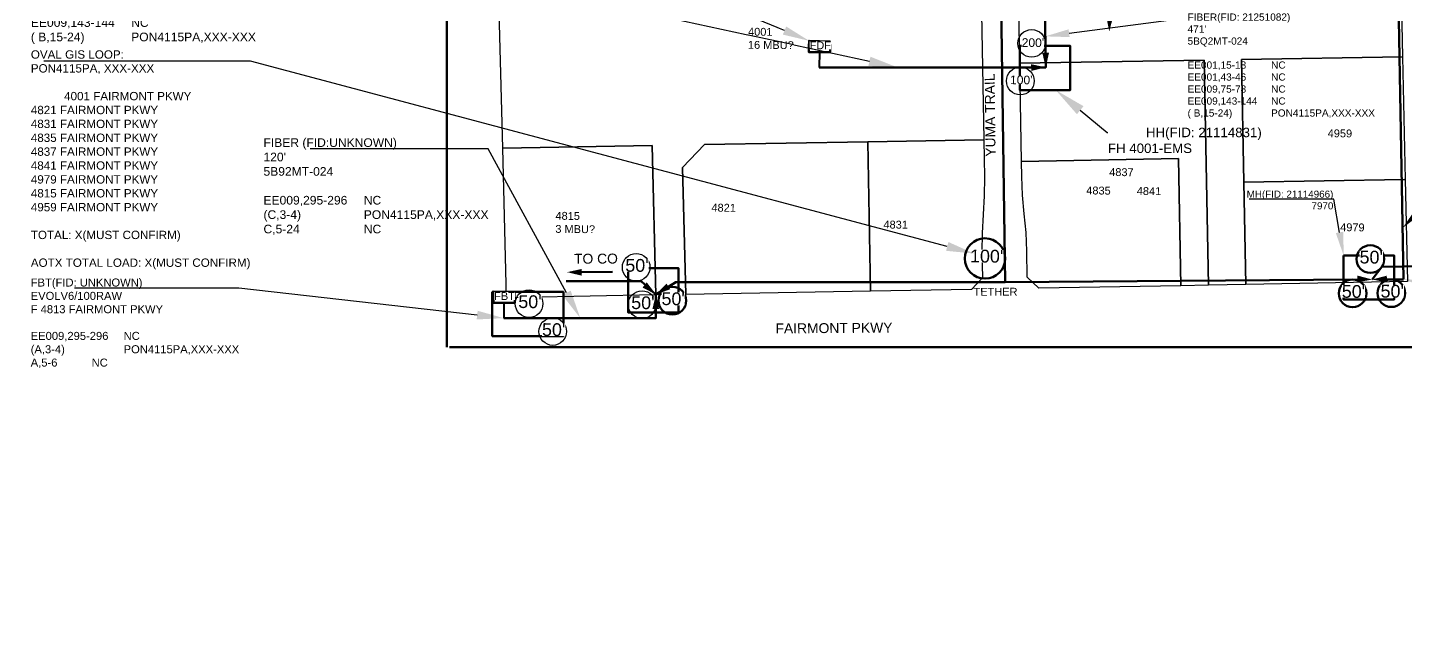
# Model space of a CAD drawing. Header units: millimetres. Extents: x -41032736 to 811436, y 699275 to 12282705.
# Drawn here: x 491501 to 493345, y 761600 to 762389 of the extents above; entities that cross this region are included whole.
import ezdxf
from ezdxf import colors
from ezdxf.entities.mleader import LeaderData, LeaderLine
from ezdxf.lldxf.tags import DXFTag
from ezdxf.math import Vec2, Vec3

# ---------------------------------------------------------------- set-up
doc = ezdxf.new("R2010")
doc.units = ezdxf.units.MM
doc.header["$MEASUREMENT"] = 0
doc.layers.get('0').update_dxf_attribs({"linetype": 'CONTINUOUS'})
for name, color, linetype in [('A-Boundary', 1, 'CONTINUOUS'), ('A-StreetName', 104, 'CONTINUOUS'), ('ADDRESS', 7, 'CONTINUOUS'), ('Cable_12F_LT', 170, '12F'), ('Lot_Line', 7, 'CONTINUOUS'), ('Road', 8, 'CONTINUOUS')]:
    doc.layers.add(name, color=color, linetype=linetype)
doc.layers.add('BURIED CABLE', color=80, linetype='CONTINUOUS', lineweight=40)
doc.layers.add('PP B FST', color=3, linetype='CONTINUOUS', lineweight=30)
doc.styles.add('AUDIT_D_221110082537-30', font='arial.ttf')
doc.styles.get("Standard").update_dxf_attribs({"font": 'arial.ttf'})
tags = doc.linetypes.add('12F', pattern='A,1.08,-0.018,["12F",Standard,S=0.054,R=0,X=0,Y=-0.027],-0.15', length=1.248).pattern_tags.tags
tags[6] = DXFTag(74, 10)

msp = doc.modelspace()

# ---------------------------------------------------------------- hatches: boundary and pattern name
at = {"layer": 'Road', "lineweight": 158, "ltscale": 50}
h = msp.add_hatch(color=0, dxfattribs=at)
h.dxf.hatch_style = 1
h.paths.add_polyline_path([(492948.7, 762384.1), (492953.8, 762403.6), (492944.8, 762403.8)])
h = msp.add_hatch(color=0, dxfattribs=at)
h.dxf.hatch_style = 1
h.paths.add_polyline_path([(492863.8, 762336.1), (492844.1, 762340.3), (492844.3, 762331.3)])
h = msp.add_hatch(color=0, dxfattribs=at)
h.dxf.hatch_style = 1
h.paths.add_polyline_path([(492863.8, 762336), (492868.1, 762355.7), (492859.1, 762355.5)])
h = msp.add_hatch(color=0, dxfattribs=at)
h.dxf.hatch_style = 1
h.paths.add_polyline_path([(492223.2, 762062.1), (492242.8, 762057.4), (492242.8, 762066.4)])
h = msp.add_hatch(color=0, dxfattribs=at)
h.dxf.hatch_style = 1
h.paths.add_polyline_path([(493300.5, 762052.3), (493280.9, 762057.5), (493280.7, 762048.5)])
h = msp.add_hatch(color=0, dxfattribs=at)
h.dxf.hatch_style = 1
h.paths.add_polyline_path([(493300.7, 762052.3), (493320.5, 762048.4), (493320.1, 762057.4)])

# ---------------------------------------------------------------- linework, layer by layer
at = {"layer": 'BURIED CABLE', "color": 18, "true_color": 0x000000}
for p, q in [((492560.8, 762356.4), (492560.4, 762336.1)), ((492138.7, 762020.9), (492138.3, 762000.6))]:
    msp.add_line(p, q, dxfattribs=at)
at = {"layer": 'BURIED CABLE', "color": 18, "lineweight": 60, "true_color": 0x000000}
msp.add_lwpolyline([(492560.8, 762356.4), (492546.8, 762356.3), (492546.7, 762363.9), (492547.1, 762371.6), (492561.1, 762371.2), (492575, 762370.9), (492575.1, 762363.4), (492575.3, 762356.6)], close=True, dxfattribs=at)
at = {"layer": 'BURIED CABLE', "color": 1, "linetype": 'ByBlock', "lineweight": 60, "ltscale": 30}
for points in [[(492829, 762364.8), (492896.5, 762364.8), (492896.5, 762305.7), (492829, 762305.7)], [(493262.3, 762084.5), (493329.8, 762084.5), (493329.8, 762025.4), (493262.3, 762025.4)], [(492304.8, 762067.4), (492372.3, 762067.4), (492372.3, 762008.3), (492304.8, 762008.3)], [(492123, 762035.7), (492218.2, 762035.7), (492218.2, 761976.6), (492123, 761976.6)]]:
    msp.add_lwpolyline(points, close=True, dxfattribs=at)
for points in [[(492242.9, 762061.9), (492284.1, 762062.6)], [(492809.5, 762048.8), (492368.6, 762048.8), (492342.1, 762032.3)], [(493314.8, 762052.4), (493342.5, 762052.4)]]:
    msp.add_lwpolyline(points, dxfattribs=at)
at = {"layer": 'BURIED CABLE', "color": 1, "linetype": 'ByBlock', "lineweight": 30, "ltscale": 30}
for centre in [(492844.9, 762368.1), (492829.7, 762317.9), (492315.6, 762068.6), (492323.5, 762018.7), (492204, 761982.7)]:
    msp.add_circle(centre, 18.5, dxfattribs=at)
at = {"layer": 'BURIED CABLE', "color": 1, "linetype": 'ByBlock', "lineweight": 60, "ltscale": 30}
for centre, radius in [((492782.4, 762080.4), 27), ((493298.1, 762079.6), 18.5), ((493274.3, 762033.7), 18.5), ((493326.2, 762034), 18.5)]:
    msp.add_circle(centre, radius, dxfattribs=at)
at = {"layer": 'Cable_12F_LT', "color": 5, "linetype": 'ByBlock', "lineweight": 60, "ltscale": 30}
msp.add_lwpolyline([(493342.5, 762052.6), (493333.3, 762573.4), (493333.3, 762573.4), (493333.3, 762573.4)], dxfattribs=at)
at = {"layer": 'Lot_Line'}
for points in [[(493131.5, 762045.6), (493081.6, 762044.7), (493075.7, 762345.7), (492829, 762341.6), (492825, 762558.4), (492908, 762565.7), (492972.8, 762571.3), (493037.5, 762577), (493102.3, 762582.6), (493155, 762587.2), (493167.6, 762587.4), (493231.6, 762588.3), (493296.6, 762589.1), (493336.1, 762589.7), (493341.3, 762350.1), (493125.6, 762346.5), (493128.8, 762182.6)], [(492382, 762032.2), (492342.1, 762031.6), (492336.9, 762231.4), (492137, 762227.8), (492129.3, 762527.5), (492204.3, 762529.5), (492268.3, 762531.1), (492334.2, 762532.8), (492411.6, 762534.7), (492488.5, 762536.7), (492562.7, 762538.6), (492612, 762539.8), (492631.6, 762541.6), (492700.4, 762547.5), (492775.1, 762554.1), (492780.7, 762239.3), (492625.7, 762236.6), (492406.9, 762232.7), (492377.7, 762202.1)], [(493081.6, 762044.7), (493044.7, 762044), (493041.4, 762214), (492831.4, 762210.2), (492829, 762341.6), (493075.7, 762345.7)], [(493128.8, 762182.6), (493125.6, 762346.5), (493341.3, 762350.1), (493344.8, 762186.2), (493343.9, 762186.2)], [(492342.1, 762031.6), (492166.1, 762028.4), (492142, 762027.9), (492137, 762227.8), (492336.9, 762231.4)], [(492629.3, 762036.6), (492382, 762032.2), (492377.7, 762202.1), (492406.9, 762232.7), (492625.7, 762236.6)], [(492780.7, 762239.3), (492781.6, 762189.2), (492781.4, 762164.2), (492780, 762139.3), (492778.6, 762114.3), (492778.4, 762089.3), (492779, 762054.3), (492764.3, 762039), (492629.3, 762036.6), (492625.7, 762236.6)], [(493044.7, 762044), (492854.3, 762040.6), (492839, 762055.4), (492838.4, 762090.3), (492837.3, 762115.3), (492835, 762140.2), (492832.7, 762165.1), (492831.6, 762190.1), (492831.4, 762210.2), (493041.4, 762214)], [(493347.8, 762049.5), (493131.5, 762045.6), (493128.8, 762182.6), (493343.9, 762186.2), (493344.8, 762186.2)]]:
    msp.add_lwpolyline(points, close=True, dxfattribs=at)

# ---------------------------------------------------------------- texts
at = {"layer": 'A-StreetName', "color": 0, "ltscale": 0.5, "insert": (492502, 761993.4), "char_height": 13.271, "width": 156.188, "attachment_point": 1, "rotation": 0.4349, "line_spacing_factor": 0.5, "style": 'AUDIT_D_221110082537-30', "bg_fill": 3, "box_fill_scale": 1, "bg_fill_color": 256, "bg_fill_transparency": 0}
msp.add_mtext('FAIRMONT PKWY', dxfattribs=at)

# ---------------------------------------------------------------- leaders
at = {"linetype": 'ByBlock', "lineweight": 30, "ltscale": 0.5}
ml = msp.add_multileader_mtext('Standard', dxfattribs=at)
ml.set_content(" FIBER(FID: 21145628)\\P 0'\\P 5BQ2MT-024\\P\\P EE006,173-174^INC\\P EE009,75-78^INC\\P EE009,143-144^INC\\P A,9-14^I^INC\\P EE001,15-18^INC\\P EE001,43-46^INC\\P A,23-24^I^INC", color=256)
ml.set_leader_properties()
ml.build(insert=Vec2(0, 0))
ml.multileader.update_dxf_attribs({"has_text_frame": 1, "text_right_attachment_type": 6, "dogleg_length": 0.36, "arrow_head_size": 32.1})
ctx = ml.context
ctx.base_point, ctx.char_height, ctx.arrow_head_size, ctx.landing_gap_size, ctx.plane_origin = Vec3(492993.2, 762580.1), 9.633, 32.1, 0.145, Vec3(492893.7, 762491.7)
ctx.right_attachment = 6
notes = []
notes.append((ctx, [(0, (1, 1, 0), (492992.6, 762580.1), (1, 0), 0.578, [(0, [(492917.8, 762505.3)], 0, [])])]))
ctx.mtext.insert, ctx.mtext.flow_direction = Vec3(492993.4, 762585.8), 5
ml = msp.add_multileader_mtext('Standard', dxfattribs=at)
ml.set_content(' FDF(FID: 21107545)\\P IFWNN-24\\P I 4949 FAIRMONT PKWY\\P\\P EE001,11-14^INC\\P EE009,79-82^INC\\P (B),9-10^I^INC\\P EE009,191-192^INC\\P (B,11-22)^I^IPON4115PA,XXX-XXX\\P EE001,23-24^INC', color=256)
ml.set_leader_properties()
ml.build(insert=Vec2(0, 0))
ml.multileader.update_dxf_attribs({"has_text_frame": 1, "text_right_attachment_type": 6, "dogleg_length": 0.36, "arrow_head_size": 34.9})
ctx = ml.context
ctx.base_point, ctx.char_height, ctx.arrow_head_size, ctx.landing_gap_size, ctx.plane_origin = Vec3(493562.1, 762547.7), 10.477, 34.9, 0.157, Vec3(493276.4, 762631.9)
ctx.right_attachment = 6
notes.append((ctx, [(0, (1, 1, 0), (493561.4, 762547.7), (1, 0), 0.629, [(0, [(493167.1, 762506.7)], 0, [])])]))
ctx.mtext.insert, ctx.mtext.width, ctx.mtext.flow_direction = Vec3(493562.2, 762553.9), 278.418, 5
for ctx, leaders in notes:
    for number, flags, end, landing, length, lines in leaders:
        leader = LeaderData()
        leader.index, (leader.has_last_leader_line, leader.has_dogleg_vector, leader.attachment_direction) = number, flags
        leader.last_leader_point, leader.dogleg_vector, leader.dogleg_length = Vec3(end), Vec3(landing), length
        for number, points, colour, breaks in lines:
            line = LeaderLine()
            line.index, line.vertices, line.color, line.breaks = number, Vec3.list(points), colors.encode_raw_color(colour), breaks
            leader.lines.append(line)
        ctx.leaders.append(leader)

# ---------------------------------------------------------------- next in the draw order: texts
at = {"layer": 'A-StreetName', "color": 0, "ltscale": 0.5, "insert": (492783.3, 762216.5), "char_height": 13.27, "width": 111.772, "attachment_point": 1, "rotation": 90.6813, "line_spacing_factor": 0.5, "style": 'AUDIT_D_221110082537-30', "bg_fill": 3, "box_fill_scale": 1, "bg_fill_color": 256, "bg_fill_transparency": 0}
msp.add_mtext('YUMA TRAIL', dxfattribs=at)
at = {"layer": 'ADDRESS', "color": 152, "ltscale": 0.5, "true_color": 0x2776bb, "attachment_point": 1, "rotation": 359.4605, "line_spacing_factor": 0.5, "style": 'AUDIT_D_221110082537-30', "bg_fill": 3, "box_fill_scale": 1, "bg_fill_color": 256, "bg_fill_transparency": 0}
for s, insert, char_height in [('\\pxsm1;4001\\P16 MBU?', (492465.4, 762389.1), 10.522), ('4959', (493241.1, 762253.2), 10.52), ('\\pxsm1;4837', (492948.7, 762201.3), 10.522), ('\\pxsm1;4835', (492918, 762176.7), 10.522), ('\\pxsm1;4841', (492985.6, 762176), 10.522), ('4821', (492416.4, 762153.7), 10.52), ('4831', (492646.6, 762131.1), 10.52), ('4979', (493257.8, 762127.5), 10.52)]:
    msp.add_mtext(s, dxfattribs=dict(at, insert=insert, char_height=char_height))

# ---------------------------------------------------------------- next in the draw order: linework, layer by layer
at = {"layer": 'BURIED CABLE', "color": 1, "linetype": 'ByBlock', "lineweight": 60, "ltscale": 30}
for points in [[(492816.3, 762547.7), (492802.9, 762514.3), (492809.5, 762048.8), (493280.7, 762052.1)], [(492861.3, 762505.3), (492863.8, 762336), (492560.4, 762336.1)]]:
    msp.add_lwpolyline(points, dxfattribs=at)

# ---------------------------------------------------------------- next in the draw order: leaders
at = {"linetype": 'ByBlock', "lineweight": 30, "ltscale": 0.5}
ml = msp.add_multileader_mtext('Standard', dxfattribs=at)
ml.set_content(" FIBER(FID: 21251082)\\P 471'\\P 5BQ2MT-024\\P\\P EE001,15-18^INC\\P EE001,43-46^INC\\P EE009,75-78^INC^I^I\\P EE009,143-144^INC\\P ( B,15-24)^I^IPON4115PA,XXX-XXX", color=256)
ml.set_leader_properties()
ml.build(insert=Vec2(0, 0))
ml.multileader.update_dxf_attribs({"has_text_frame": 1, "text_right_attachment_type": 6, "dogleg_length": 0.36, "arrow_head_size": 32.1})
ctx = ml.context
ctx.base_point, ctx.char_height, ctx.arrow_head_size, ctx.landing_gap_size, ctx.plane_origin = Vec3(493049.7, 762402), 9.624, 32.1, 0.144, Vec3(492863.2, 762377.6)
ctx.right_attachment = 6
notes = []
notes.append((ctx, [(0, (1, 1, 0), (493049.1, 762402), (1, 0), 0.577, [(0, [(492863.2, 762377.6)], 0, [])])]))
ctx.mtext.insert, ctx.mtext.flow_direction = Vec3(493049.8, 762408.2), 5
ml = msp.add_multileader_mtext('Standard', dxfattribs=at)
ml.set_content('^IHH(FID: 21114831)\\PFH 4001-EMS', color=256)
ml.set_leader_properties()
ml.build(insert=Vec2(0, 0))
ml.multileader.update_dxf_attribs({"has_text_frame": 1, "text_right_attachment_type": 6, "dogleg_length": 0.36, "arrow_head_size": 42.4})
ctx = ml.context
ctx.base_point, ctx.char_height, ctx.arrow_head_size, ctx.landing_gap_size, ctx.plane_origin = Vec3(492946.7, 762249), 12.72, 42.4, 0.191, Vec3(492782.2, 762131.1)
ctx.right_attachment = 6
notes.append((ctx, [(0, (1, 1, 0), (492946, 762249), (1, 0), 0.763, [(0, [(492877.1, 762305.7)], 0, [])])]))
ctx.mtext.insert, ctx.mtext.flow_direction = Vec3(492946.9, 762255.4), 5
ml = msp.add_multileader_mtext('Standard', dxfattribs=at)
ml.set_content('MH(FID: 21114966)\\P7970', color=256)
ml.set_leader_properties()
ml.build(insert=Vec2(0, 0))
ml.multileader.update_dxf_attribs({"has_text_frame": 1, "text_right_attachment_type": 6, "dogleg_length": 0.36, "arrow_head_size": 31.3})
ctx = ml.context
ctx.base_point, ctx.char_height, ctx.arrow_head_size, ctx.landing_gap_size, ctx.plane_origin = Vec3(493133.9, 762166.4), 9.395, 31.3, 0.141, Vec3(493011.8, 762013.6)
ctx.right_attachment, ctx.text_align_type = 6, 2
notes.append((ctx, [(1, (1, 1, 0), (493249.3, 762159.9), (-1, 0), 0.564, [(0, [(493262.3, 762084.5)], 0, [])])]))
ctx.mtext.insert, ctx.mtext.alignment, ctx.mtext.flow_direction = Vec3(493248.6, 762171.2), 3, 5
for ctx, leaders in notes:
    for number, flags, end, landing, length, lines in leaders:
        leader = LeaderData()
        leader.index, (leader.has_last_leader_line, leader.has_dogleg_vector, leader.attachment_direction) = number, flags
        leader.last_leader_point, leader.dogleg_vector, leader.dogleg_length = Vec3(end), Vec3(landing), length
        for number, points, colour, breaks in lines:
            line = LeaderLine()
            line.index, line.vertices, line.color, line.breaks = number, Vec3.list(points), colors.encode_raw_color(colour), breaks
            leader.lines.append(line)
        ctx.leaders.append(leader)

# ---------------------------------------------------------------- next in the draw order: texts
at = {"layer": 'BURIED CABLE', "color": 1, "linetype": 'ByBlock', "lineweight": 60, "ltscale": 0.5, "insert": (492762.5, 762092.3), "char_height": 17.12, "attachment_point": 1, "rotation": 359.4605, "line_spacing_factor": 0.5, "style": 'AUDIT_D_221110082537-30', "bg_fill": 3, "box_fill_scale": 1, "bg_fill_color": 256, "bg_fill_transparency": 0}
msp.add_mtext("100'", dxfattribs=at)
at = {"layer": 'PP B FST', "color": 0, "ltscale": 0.5, "insert": (492547.7, 762370.8), "char_height": 10.52, "attachment_point": 1, "rotation": 0.0386, "line_spacing_factor": 0.5, "style": 'AUDIT_D_221110082537-30', "bg_fill": 3, "box_fill_scale": 1, "bg_fill_color": 256, "bg_fill_transparency": 0}
msp.add_mtext('FDF', dxfattribs=at)

# ---------------------------------------------------------------- next in the draw order: linework, layer by layer
at = {"layer": 'A-Boundary', "color": 5, "linetype": 'ByBlock', "lineweight": 60, "ltscale": 30}
msp.add_lwpolyline([(492065.7, 761961.6), (493369, 761961.6), (494793.7, 761965.1), (494790.6, 762586.3), (494102.3, 762583.8), (494073.2, 764820.8), (493320.9, 764938.6), (493320.9, 764546.1), (493321.4, 764546.1), (493321.4, 764546.1), (493321.4, 764546.1), (493321.4, 764546.1), (493321.4, 764546.1), (493320.5, 764513.7), (492241.6, 764516.7), (492236.6, 765169.1), (491932.6, 765159.3), (492044.8, 764265.4), (492062.3, 763360), (492062.3, 761961.6)], dxfattribs=at)

# ---------------------------------------------------------------- next in the draw order: leaders
at = {"linetype": 'ByBlock', "lineweight": 30, "ltscale": 0.5}
ml = msp.add_multileader_mtext('Standard', dxfattribs=at)
ml.set_content(' FDF(FID: 103293486)\\P IFWNN-24\\P I 4001-1-2 PRESTON RD\\P\\P EE001,15-18^INC\\P EE001,43-46^INC\\P EE009,75-78^INC^I^I\\P EE009,143-144^INC\\P ( B,15-24)^I^IPON4115PA,XXX-XXX', color=256)
ml.set_leader_properties()
ml.build(insert=Vec2(0, 0))
ml.multileader.update_dxf_attribs({"has_text_frame": 1, "text_right_attachment_type": 6, "dogleg_length": 0.36, "arrow_head_size": 35.7})
ctx = ml.context
ctx.base_point, ctx.char_height, ctx.arrow_head_size, ctx.landing_gap_size, ctx.plane_origin = Vec3(491501.4, 762696.4), 10.711, 35.7, 0.161, Vec3(491739.4, 762505.1)
ctx.right_attachment = 6
notes = []
notes.append((ctx, [(1, (1, 1, 0), (491784.4, 762689.4), (-1, 0), 0.643, [(0, [(492547.1, 762371.6)], 0, [])])]))
ctx.mtext.insert, ctx.mtext.flow_direction = Vec3(491501.6, 762703.3), 5
ml = msp.add_multileader_mtext('Standard', dxfattribs=at)
ml.set_content(" FIBER (FID:21208140)\\P 340'\\P 5BQ2MT-024\\P\\P EE001,15-18^INC\\P EE001,43-46^INC\\P EE009,75-78^INC^I^I\\P EE009,143-144^INC\\P ( B,15-24)^I^IPON4115PA,XXX-XXX", color=256)
ml.set_leader_properties()
ml.build(insert=Vec2(0, 0))
ml.multileader.update_dxf_attribs({"has_text_frame": 1, "text_right_attachment_type": 6, "dogleg_length": 0.36, "arrow_head_size": 38.5})
ctx = ml.context
ctx.base_point, ctx.char_height, ctx.arrow_head_size, ctx.landing_gap_size, ctx.plane_origin = Vec3(491501, 762529.3), 11.56, 38.5, 0.173, Vec3(492017.5, 762324.1)
ctx.right_attachment = 6
notes.append((ctx, [(1, (1, 1, 0), (491806.4, 762521.8), (-1, 0), 0.694, [(0, [(492665.4, 762336)], 0, [])])]))
ctx.mtext.insert, ctx.mtext.flow_direction = Vec3(491501.1, 762536.7), 5
for ctx, leaders in notes:
    for number, flags, end, landing, length, lines in leaders:
        leader = LeaderData()
        leader.index, (leader.has_last_leader_line, leader.has_dogleg_vector, leader.attachment_direction) = number, flags
        leader.last_leader_point, leader.dogleg_vector, leader.dogleg_length = Vec3(end), Vec3(landing), length
        for number, points, colour, breaks in lines:
            line = LeaderLine()
            line.index, line.vertices, line.color, line.breaks = number, Vec3.list(points), colors.encode_raw_color(colour), breaks
            leader.lines.append(line)
        ctx.leaders.append(leader)

# ---------------------------------------------------------------- next in the draw order: texts
at = {"layer": 'ADDRESS', "color": 152, "ltscale": 0.5, "true_color": 0x2776bb, "insert": (492207.7, 762142.8), "char_height": 10.522, "attachment_point": 1, "rotation": 359.4605, "line_spacing_factor": 0.5, "style": 'AUDIT_D_221110082537-30', "bg_fill": 3, "box_fill_scale": 1, "bg_fill_color": 256, "bg_fill_transparency": 0}
msp.add_mtext('\\pxsm1;4815\\P3 MBU?', dxfattribs=at)
at = {"layer": 'BURIED CABLE', "color": 1, "linetype": 'ByBlock', "lineweight": 30, "ltscale": 0.5, "char_height": 11.55, "attachment_point": 1, "rotation": 359.4605, "line_spacing_factor": 0.5, "style": 'AUDIT_D_221110082537-30', "bg_fill": 3, "box_fill_scale": 1, "bg_fill_color": 256, "bg_fill_transparency": 0}
for s, insert in [("200'", (492831.6, 762375.1)), ("100'", (492816, 762325.2))]:
    msp.add_mtext(s, dxfattribs=dict(at, insert=insert))
at = {"layer": 'BURIED CABLE', "color": 1, "linetype": 'ByBlock', "lineweight": 60, "ltscale": 0.5, "char_height": 17.12, "attachment_point": 1, "rotation": 359.4605, "line_spacing_factor": 0.5, "style": 'AUDIT_D_221110082537-30', "bg_fill": 3, "box_fill_scale": 1, "bg_fill_color": 256, "bg_fill_transparency": 0}
for insert in [(493260, 762045), (493311.9, 762045.3)]:
    msp.add_mtext("50'", dxfattribs=dict(at, insert=insert))

# ---------------------------------------------------------------- next in the draw order: linework, layer by layer
at = {"layer": 'BURIED CABLE', "color": 1, "linetype": 'ByBlock', "lineweight": 60, "ltscale": 30}
msp.add_lwpolyline([(493300.7, 762052.1), (493313.7, 762069.4), (493426, 762070.9), (493484, 762050.3), (493911.3, 762055.4)], dxfattribs=at)

# ---------------------------------------------------------------- next in the draw order: leaders
at = {"linetype": 'ByBlock', "lineweight": 30, "ltscale": 0.5}
ml = msp.add_multileader_mtext('Standard', dxfattribs=at)
ml.set_content(' OVAL GIS LOOP:\\P PON4115PA, XXX-XXX\\P\\P^I 4001 FAIRMONT PKWY\\P 4821 FAIRMONT PKWY\\P 4831 FAIRMONT PKWY\\P 4835 FAIRMONT PKWY\\P 4837 FAIRMONT PKWY\\P 4841 FAIRMONT PKWY\\P 4979 FAIRMONT PKWY\\P 4815 FAIRMONT PKWY\\P 4959 FAIRMONT PKWY\\P\\P TOTAL: X(MUST CONFIRM)\\P\\P AOTX TOTAL LOAD: X(MUST CONFIRM)', color=256)
ml.set_leader_properties()
ml.build(insert=Vec2(0, 0))
ml.multileader.update_dxf_attribs({"has_text_frame": 1, "text_right_attachment_type": 6, "dogleg_length": 0.36, "arrow_head_size": 37.1})
ctx = ml.context
ctx.base_point, ctx.char_height, ctx.arrow_head_size, ctx.landing_gap_size, ctx.plane_origin = Vec3(491501, 762351.7), 11.139, 37.1, 0.167, Vec3(492168.6, 761503.2)
ctx.right_attachment = 6
notes = []
notes.append((ctx, [(1, (1, 1, 0), (491799.7, 762344.5), (-1, 0), 0.668, [(0, [(492767.8, 762087)], 0, [])])]))
ctx.mtext.insert, ctx.mtext.flow_direction = Vec3(491501.2, 762358.9), 5
ml = msp.add_multileader_mtext('Standard', dxfattribs=at)
ml.set_content(" FIBER(FID: 21223475)\\P 531'\\P 5BQ2MT-024\\P\\P  EE001,11-14^INC\\P EE009,79-82^INC\\P (B),9-10^I^INC\\P EE009,191-192^INC\\P (B,11-22)^I^IPON4115PA,XXX-XXX\\P EE001,23-24^INC", color=256)
ml.set_leader_properties()
ml.build(insert=Vec2(0, 0))
ml.multileader.update_dxf_attribs({"has_text_frame": 1, "text_right_attachment_type": 6, "dogleg_length": 0.36, "arrow_head_size": 27.6})
ctx = ml.context
ctx.base_point, ctx.char_height, ctx.arrow_head_size, ctx.landing_gap_size, ctx.plane_origin = Vec3(493458.3, 762241.4), 8.274, 27.6, 0.124, Vec3(493365.2, 762251.4)
ctx.right_attachment = 6
notes.append((ctx, [(0, (1, 1, 0), (493457.8, 762241.4), (1, 0), 0.496, [(0, [(493341.3, 762121.3)], 0, [])])]))
ctx.mtext.insert, ctx.mtext.flow_direction = Vec3(493458.4, 762246.3), 5
ml = msp.add_multileader_mtext('Standard', dxfattribs=at)
ml.set_content(" FIBER(FID: 21146660)\\P 207'\\P 5BQ2MT-024\\P\\P EE001,11-14^INC\\P EE009,79-82^INC\\P (B),9-10^I^INC\\P EE009,191-192^INC\\P (B,11-22)^I^IPON4115PA,XXX-XXX\\P EE001,23-24^INC", color=256)
ml.set_leader_properties()
ml.build(insert=Vec2(0, 0))
ml.multileader.update_dxf_attribs({"has_text_frame": 1, "text_right_attachment_type": 6, "dogleg_length": 0.36, "arrow_head_size": 29.7})
ctx = ml.context
ctx.base_point, ctx.char_height, ctx.arrow_head_size, ctx.landing_gap_size, ctx.plane_origin = Vec3(493434.6, 762034.2), 8.909, 29.7, 0.134, Vec3(493342.5, 762052.6)
ctx.right_attachment = 6
notes.append((ctx, [(0, (1, 1, 0), (493434, 762034.2), (1, 0), 0.535, [(0, [(493342.5, 762052.6)], 0, [])])]))
ctx.mtext.insert, ctx.mtext.width, ctx.mtext.defined_height, ctx.mtext.flow_direction = Vec3(493434.7, 762039.5), 463.955, 206, 5
for ctx, leaders in notes:
    for number, flags, end, landing, length, lines in leaders:
        leader = LeaderData()
        leader.index, (leader.has_last_leader_line, leader.has_dogleg_vector, leader.attachment_direction) = number, flags
        leader.last_leader_point, leader.dogleg_vector, leader.dogleg_length = Vec3(end), Vec3(landing), length
        for number, points, colour, breaks in lines:
            line = LeaderLine()
            line.index, line.vertices, line.color, line.breaks = number, Vec3.list(points), colors.encode_raw_color(colour), breaks
            leader.lines.append(line)
        ctx.leaders.append(leader)

# ---------------------------------------------------------------- next in the draw order: texts
at = {"layer": 'BURIED CABLE', "color": 1, "linetype": 'ByBlock', "lineweight": 60, "ltscale": 0.5, "insert": (493283.8, 762090.9), "char_height": 17.12, "attachment_point": 1, "rotation": 359.4605, "line_spacing_factor": 0.5, "style": 'AUDIT_D_221110082537-30', "bg_fill": 3, "box_fill_scale": 1, "bg_fill_color": 256, "bg_fill_transparency": 0}
msp.add_mtext("50'", dxfattribs=at)
at = {"layer": 'BURIED CABLE', "color": 1, "linetype": 'ByBlock', "lineweight": 30, "ltscale": 0.5, "char_height": 17.12, "attachment_point": 1, "rotation": 359.4605, "line_spacing_factor": 0.5, "style": 'AUDIT_D_221110082537-30', "bg_fill": 3, "box_fill_scale": 1, "bg_fill_color": 256, "bg_fill_transparency": 0}
for insert in [(492301.2, 762079.9), (492309.1, 762029.9)]:
    msp.add_mtext("50'", dxfattribs=dict(at, insert=insert))
at = {"layer": 'PP B FST', "color": 0, "ltscale": 0.5, "insert": (492767.1, 762041), "char_height": 10.52, "attachment_point": 1, "rotation": 0.1988, "line_spacing_factor": 0.5, "style": 'AUDIT_D_221110082537-30', "bg_fill": 3, "box_fill_scale": 1, "bg_fill_color": 256, "bg_fill_transparency": 0}
msp.add_mtext('TETHER', dxfattribs=at)

# ---------------------------------------------------------------- next in the draw order: linework, layer by layer
at = {"layer": 'BURIED CABLE', "color": 1, "linetype": 'ByBlock', "lineweight": 60, "ltscale": 30}
msp.add_circle((492364, 762024), 18.5, dxfattribs=at)

# ---------------------------------------------------------------- next in the draw order: texts
at = {"layer": 'BURIED CABLE', "color": 1, "linetype": 'ByBlock', "lineweight": 60, "ltscale": 0.5, "insert": (492349.6, 762035.2), "char_height": 17.12, "attachment_point": 1, "rotation": 359.4605, "line_spacing_factor": 0.5, "style": 'AUDIT_D_221110082537-30', "bg_fill": 3, "box_fill_scale": 1, "bg_fill_color": 256, "bg_fill_transparency": 0}
msp.add_mtext("50'", dxfattribs=at)

# ---------------------------------------------------------------- next in the draw order: hatches: boundary and pattern name
at = {"layer": 'Road', "lineweight": 158, "ltscale": 50}
h = msp.add_hatch(color=0, dxfattribs=at)
h.dxf.hatch_style = 1
h.paths.add_polyline_path([(492342.1, 762032.3), (492329.8, 762048.4), (492324.1, 762041.4)])
h = msp.add_hatch(color=0, dxfattribs=at)
h.dxf.hatch_style = 1
h.paths.add_polyline_path([(492342.2, 762032.3), (492361.2, 762039.3), (492356.2, 762046.8)])
h = msp.add_hatch(color=0, dxfattribs=at)
h.dxf.hatch_style = 1
h.paths.add_polyline_path([(492342, 762032.2), (492337.3, 762012.6), (492346.3, 762012.6)])

# ---------------------------------------------------------------- next in the draw order: linework, layer by layer
at = {"layer": 'BURIED CABLE', "color": 1, "linetype": 'ByBlock', "lineweight": 60, "ltscale": 30}
for points in [[(492342.1, 762032.3), (492322.3, 762050.2), (492221.9, 762050.2)], [(492342.1, 762032.3), (492342.1, 762000.6), (492188.1, 762000.6)]]:
    msp.add_lwpolyline(points, dxfattribs=at)

# ---------------------------------------------------------------- next in the draw order: texts
at = {"layer": 'BURIED CABLE', "color": 1, "linetype": 'ByBlock', "lineweight": 30, "ltscale": 0.5, "insert": (492189.7, 761993.9), "char_height": 17.12, "attachment_point": 1, "rotation": 359.4605, "line_spacing_factor": 0.5, "style": 'AUDIT_D_221110082537-30', "bg_fill": 3, "box_fill_scale": 1, "bg_fill_color": 256, "bg_fill_transparency": 0}
msp.add_mtext("50'", dxfattribs=at)

# ---------------------------------------------------------------- next in the draw order: linework, layer by layer
at = {"layer": 'BURIED CABLE', "color": 1, "linetype": 'ByBlock', "lineweight": 60, "ltscale": 30}
msp.add_lwpolyline([(492188.1, 762000.6), (492138.3, 762000.6)], dxfattribs=at)
at = {"layer": 'BURIED CABLE', "color": 1, "linetype": 'ByBlock', "lineweight": 30, "ltscale": 30}
msp.add_circle((492172.3, 762020), 18.5, dxfattribs=at)

# ---------------------------------------------------------------- next in the draw order: texts
at = {"layer": 'BURIED CABLE', "color": 1, "linetype": 'ByBlock', "lineweight": 30, "ltscale": 0.5, "insert": (492158, 762031.3), "char_height": 17.12, "attachment_point": 1, "rotation": 359.4605, "line_spacing_factor": 0.5, "style": 'AUDIT_D_221110082537-30', "bg_fill": 3, "box_fill_scale": 1, "bg_fill_color": 256, "bg_fill_transparency": 0}
msp.add_mtext("50'", dxfattribs=at)

# ---------------------------------------------------------------- next in the draw order: linework, layer by layer
at = {"layer": 'BURIED CABLE', "color": 18, "lineweight": 60, "true_color": 0x000000}
msp.add_lwpolyline([(492138.7, 762020.9), (492124.7, 762020.9), (492124.6, 762028.5), (492125, 762036.1), (492138.9, 762035.8), (492152.9, 762035.5), (492153, 762028), (492153.2, 762021.1)], close=True, dxfattribs=at)

# ---------------------------------------------------------------- next in the draw order: texts
at = {"layer": 'PP B FST', "color": 0, "ltscale": 0.5, "insert": (492125.6, 762035.4), "char_height": 10.52, "attachment_point": 1, "rotation": 0.0386, "line_spacing_factor": 0.5, "style": 'AUDIT_D_221110082537-30', "bg_fill": 3, "box_fill_scale": 1, "bg_fill_color": 256, "bg_fill_transparency": 0}
msp.add_mtext('FBT', dxfattribs=at)

# ---------------------------------------------------------------- next in the draw order: leaders
at = {"linetype": 'ByBlock', "lineweight": 30, "ltscale": 0.5}
ml = msp.add_multileader_mtext('Standard', dxfattribs=at)
ml.set_content(" FIBER (FID:UNKNOWN)\\P 120'\\P 5B92MT-024\\P\\P EE009,295-296^INC\\P (C,3-4)^I^IPON4115PA,XXX-XXX\\P C,5-24^I^INC", color=256)
ml.set_leader_properties()
ml.build(insert=Vec2(0, 0))
ml.multileader.update_dxf_attribs({"has_text_frame": 1, "text_right_attachment_type": 6, "dogleg_length": 0.36, "arrow_head_size": 38.5})
ctx = ml.context
ctx.base_point, ctx.char_height, ctx.arrow_head_size, ctx.landing_gap_size, ctx.plane_origin = Vec3(491812.2, 762234.3), 11.56, 38.5, 0.173, Vec3(492328.7, 762029.6)
ctx.right_attachment = 6
notes = []
notes.append((ctx, [(1, (1, 1, 0), (492117.6, 762227.3), (-1, 0), 0.694, [(0, [(492240.8, 762000.6)], 0, [])])]))
ctx.mtext.insert, ctx.mtext.flow_direction = Vec3(491812.4, 762241.2), 5
ml = msp.add_multileader_mtext('Standard', dxfattribs=at)
ml.set_content(' FBT(FID: UNKNOWN)\\P EVOLV6/100RAW\\P F 4813 FAIRMONT PKWY\\P\\P EE009,295-296^INC\\P (A,3-4)^I^IPON4115PA,XXX-XXX\\P A,5-6^I^INC', color=256)
ml.set_leader_properties()
ml.build(insert=Vec2(0, 0))
ml.multileader.update_dxf_attribs({"has_text_frame": 1, "text_right_attachment_type": 6, "dogleg_length": 0.36, "arrow_head_size": 35.7})
ctx = ml.context
ctx.base_point, ctx.char_height, ctx.arrow_head_size, ctx.landing_gap_size, ctx.plane_origin = Vec3(491501, 762047.2), 10.711, 35.7, 0.161, Vec3(491726.3, 761956.9)
ctx.right_attachment = 6
notes.append((ctx, [(1, (1, 1, 0), (491784, 762040.8), (-1, 0), 0.643, [(0, [(492138.3, 762000.6)], 0, [])])]))
ctx.mtext.insert, ctx.mtext.flow_direction = Vec3(491501.2, 762053.6), 5
for ctx, leaders in notes:
    for number, flags, end, landing, length, lines in leaders:
        leader = LeaderData()
        leader.index, (leader.has_last_leader_line, leader.has_dogleg_vector, leader.attachment_direction) = number, flags
        leader.last_leader_point, leader.dogleg_vector, leader.dogleg_length = Vec3(end), Vec3(landing), length
        for number, points, colour, breaks in lines:
            line = LeaderLine()
            line.index, line.vertices, line.color, line.breaks = number, Vec3.list(points), colors.encode_raw_color(colour), breaks
            leader.lines.append(line)
        ctx.leaders.append(leader)

# ---------------------------------------------------------------- next in the draw order: texts
at = {"layer": 'A-StreetName', "color": 0, "ltscale": 0.5, "insert": (492232.4, 762086.6), "char_height": 13.27, "attachment_point": 1, "rotation": 0.3428, "line_spacing_factor": 0.5, "style": 'AUDIT_D_221110082537-30', "bg_fill": 3, "box_fill_scale": 1, "bg_fill_color": 256, "bg_fill_transparency": 0}
msp.add_mtext('TO CO', dxfattribs=at)

doc.saveas('drawing.dxf')
